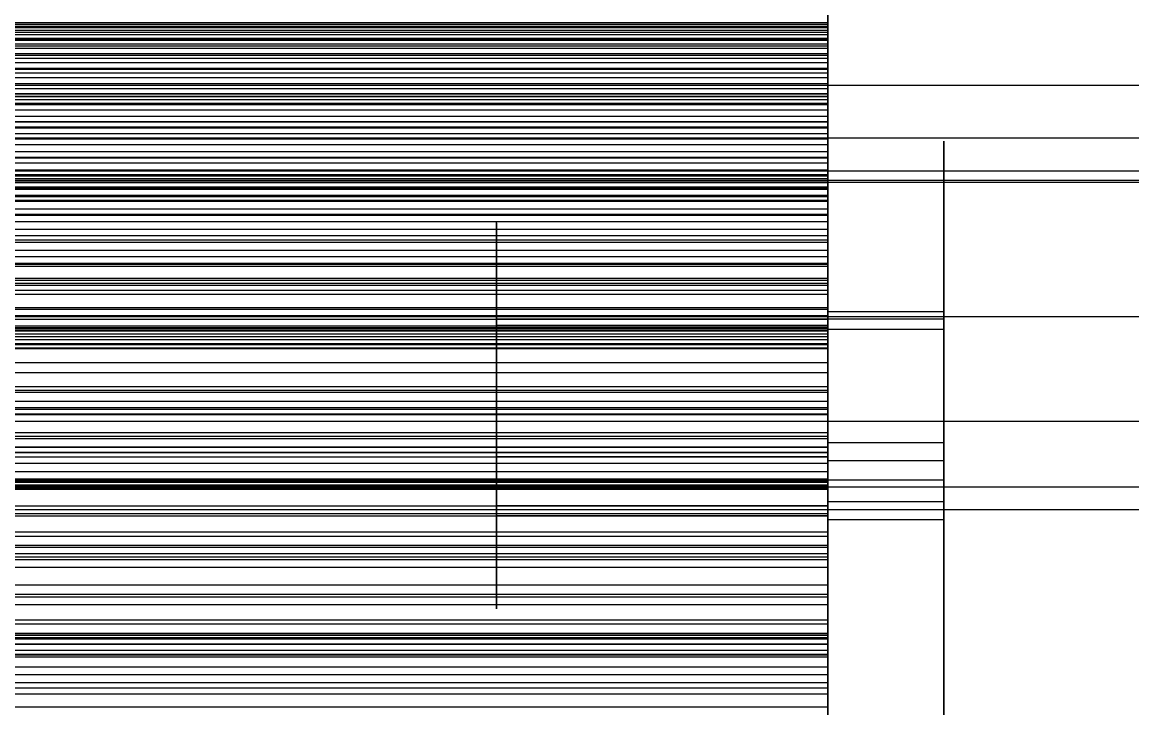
# Model space of a CAD drawing. Header units: millimetres. Extents: x -191664 to 191490, y -197311 to 10263.
# Drawn here: x 652.7 to 786.7, y -30176.9 to -30094.1 of the extents above; entities that cross this region are included whole.
import ezdxf

# ---------------------------------------------------------------- set-up
doc = ezdxf.new("R2010")
doc.units = ezdxf.units.MM
for name, color, linetype, lineweight in [('COTAS_USUARIO', 1, 'Continuous', 0), ('frontal_briquetadora', 7, 'Continuous', 0), ('frontal_secador', 7, 'Continuous', 0)]:
    doc.layers.add(name, color=color, linetype=linetype, lineweight=lineweight)
doc.dimstyles.new('PLANTA_100', dxfattribs={"dimtxt": 250, "dimasz": 150, "dimexe": 150, "dimexo": 80, "dimgap": 100, "dimtad": 1, "dimtih": 1, "dimtoh": 1, "dimdec": 1, "dimdsep": 46, "dimcen": 0.09, "dimclrd": 1, "dimclre": 1, "dimclrt": 1, "dimadec": 0, "dimazin": 0, "dimtfac": 1, "dimtdec": 4, "dimtofl": 0, "dimtmove": 0, "dimatfit": 3, "dimfxl": 1, "dimtolj": 1, "dimtzin": 0, "dimarcsym": 0})

# ---------------------------------------------------------------- blocks, each defined once
blk = doc.blocks.new('*D104')
at = {"layer": 'COTAS_USUARIO', "color": 1, "lineweight": -2, "transparency": 16777216}
for p, q in [((1220, -30125), (1220, -29975)), ((100, -30275), (1370, -30275)), ((100, -30730), (1370, -30730)), ((1220, -30880), (1220, -31030))]:
    blk.add_line(p, q, dxfattribs=at)
at = {"layer": 'COTAS_USUARIO', "color": 1, "transparency": 16777216}
for points in [[(1195, -30125), (1245, -30125), (1220, -30275)], [(1195, -30880), (1245, -30880), (1220, -30730)]]:
    blk.add_solid(points, dxfattribs=at)
at = {"layer": 'Defpoints', "color": 0, "transparency": 16777216}
for p in [(20, -30275), (20, -30730), (1220, -30730)]:
    blk.add_point(p, dxfattribs=at)
blk = doc.blocks.new('*D107')
at = {"layer": 'COTAS_USUARIO', "color": 1, "lineweight": -2, "transparency": 16777216}
for p, q in [((100, -29700), (1370, -29700)), ((1220, -29850), (1220, -30125)), ((100, -30275), (1370, -30275))]:
    blk.add_line(p, q, dxfattribs=at)
at = {"layer": 'COTAS_USUARIO', "color": 1, "transparency": 16777216}
for points in [[(1195, -29850), (1245, -29850), (1220, -29700)], [(1195, -30125), (1245, -30125), (1220, -30275)]]:
    blk.add_solid(points, dxfattribs=at)
at = {"layer": 'Defpoints', "color": 0, "transparency": 16777216}
for p in [(20, -29700), (20, -30275), (1220, -30275)]:
    blk.add_point(p, dxfattribs=at)
blk = doc.blocks.new('*D115')
at = {"layer": 'COTAS_USUARIO', "color": 1, "lineweight": -2, "transparency": 16777216}
for p, q in [((100, -29700), (1370, -29700)), ((1220, -29850), (1220, -30125)), ((100, -30275), (1370, -30275))]:
    blk.add_line(p, q, dxfattribs=at)
at = {"layer": 'COTAS_USUARIO', "color": 1, "transparency": 16777216}
for points in [[(1195, -29850), (1245, -29850), (1220, -29700)], [(1195, -30125), (1245, -30125), (1220, -30275)]]:
    blk.add_solid(points, dxfattribs=at)
at = {"layer": 'Defpoints', "color": 0, "transparency": 16777216}
for p in [(20, -29700), (20, -30275), (1220, -30275)]:
    blk.add_point(p, dxfattribs=at)
blk = doc.blocks.new('*D118')
at = {"layer": 'COTAS_USUARIO', "color": 1, "lineweight": -2, "transparency": 16777216}
for p, q in [((1200, -29560), (1200, -29410)), ((80, -29710), (1350, -29710)), ((80, -29990), (1350, -29990)), ((1200, -30140), (1200, -30290))]:
    blk.add_line(p, q, dxfattribs=at)
at = {"layer": 'COTAS_USUARIO', "color": 1, "transparency": 16777216}
for points in [[(1175, -29560), (1225, -29560), (1200, -29710)], [(1175, -30140), (1225, -30140), (1200, -29990)]]:
    blk.add_solid(points, dxfattribs=at)
at = {"layer": 'Defpoints', "color": 0, "transparency": 16777216}
for p in [(0, -29710), (0, -29990), (1200, -29990)]:
    blk.add_point(p, dxfattribs=at)
blk = doc.blocks.new('*D119')
at = {"layer": 'COTAS_USUARIO', "color": 1, "lineweight": -2, "transparency": 16777216}
for p, q in [((1200, -29840), (1200, -29690)), ((80, -29990), (1350, -29990)), ((80, -30270), (1350, -30270)), ((1200, -30420), (1200, -30570))]:
    blk.add_line(p, q, dxfattribs=at)
at = {"layer": 'COTAS_USUARIO', "color": 1, "transparency": 16777216}
for points in [[(1175, -29840), (1225, -29840), (1200, -29990)], [(1175, -30420), (1225, -30420), (1200, -30270)]]:
    blk.add_solid(points, dxfattribs=at)
at = {"layer": 'Defpoints', "color": 0, "transparency": 16777216}
for p in [(0, -29990), (0, -30270), (1200, -30270)]:
    blk.add_point(p, dxfattribs=at)
blk = doc.blocks.new('*D120')
at = {"layer": 'COTAS_USUARIO', "color": 1, "lineweight": -2, "transparency": 16777216}
for p, q in [((1200, -30120), (1200, -29970)), ((80, -30270), (1350, -30270)), ((80, -30550), (1350, -30550)), ((1200, -30700), (1200, -30850))]:
    blk.add_line(p, q, dxfattribs=at)
at = {"layer": 'COTAS_USUARIO', "color": 1, "transparency": 16777216}
for points in [[(1175, -30120), (1225, -30120), (1200, -30270)], [(1175, -30700), (1225, -30700), (1200, -30550)]]:
    blk.add_solid(points, dxfattribs=at)
at = {"layer": 'Defpoints', "color": 0, "transparency": 16777216}
for p in [(0, -30270), (0, -30550), (1200, -30550)]:
    blk.add_point(p, dxfattribs=at)

msp = doc.modelspace()

# ---------------------------------------------------------------- linework, layer by layer
at = {"layer": 'frontal_briquetadora', "color": 9, "true_color": 0xb9c3c2}
for p, q in [((750, -30095.6), (750, -30088.77)), ((750, -30089.04), (750, -30102.8)), ((750, -30098.16), (750, -30089.48)), ((750, -30103.89), (750, -30090.79)), ((750, -30104.72), (750, -30092.58)), ((750, -30096.36), (750, -30092.7)), ((750, -30093.07), (750, -30094.61)), ((750, -30093.54), (750, -30095.1)), ((750, -30094.19), (550, -30094.19)), ((750, -30094.42), (550, -30094.42)), ((550, -30094.61), (750, -30094.61)), ((750, -30094.8), (550, -30094.8)), ((550, -30095.1), (750, -30095.1)), ((750, -30103.1), (750, -30094.19)), ((750, -30094.19), (750, -30094.42)), ((750, -30094.42), (750, -30094.8)), ((750, -30094.61), (750, -30096.22)), ((750, -30094.8), (750, -30095.36)), ((750, -30095.1), (750, -30096.74)), ((750, -30095.36), (550, -30095.36)), ((550, -30095.6), (750, -30095.6)), ((750, -30096.09), (550, -30096.09)), ((550, -30096.22), (750, -30096.22)), ((750, -30096.36), (550, -30096.36)), ((750, -30095.36), (750, -30096.09)), ((750, -30097.26), (750, -30095.6)), ((750, -30096.09), (750, -30097.02)), ((750, -30096.22), (750, -30097.92)), ((750, -30099.84), (750, -30096.36)), ((550, -30096.74), (750, -30096.74)), ((750, -30097.02), (550, -30097.02)), ((550, -30097.26), (750, -30097.26)), ((550, -30097.92), (750, -30097.92)), ((750, -30096.74), (750, -30098.46)), ((750, -30097.02), (750, -30098.16)), ((750, -30099.01), (750, -30097.26)), ((750, -30097.92), (750, -30099.69)), ((750, -30098.16), (550, -30098.16)), ((550, -30098.46), (750, -30098.46)), ((550, -30099.01), (750, -30099.01)), ((750, -30098.46), (750, -30100.26)), ((750, -30100.83), (750, -30099.01)), ((550, -30099.69), (750, -30099.69)), ((750, -30099.84), (550, -30099.84)), ((550, -30100.26), (750, -30100.26)), ((750, -30099.69), (750, -30101.54)), ((750, -30103.14), (750, -30099.84)), ((750, -30100.26), (750, -30102.14)), ((550, -30100.83), (750, -30100.83)), ((550, -30101.54), (750, -30101.54)), ((750, -30102.73), (750, -30100.83)), ((750, -30101.54), (750, -30103.48)), ((550, -30102.14), (750, -30102.14)), ((550, -30102.73), (750, -30102.73)), ((550, -30102.8), (750, -30102.8)), ((750, -30103.1), (550, -30103.1)), ((750, -30103.14), (550, -30103.14)), ((750, -30102.14), (750, -30104.09)), ((750, -30104.71), (750, -30102.73)), ((750, -30102.8), (750, -30115.61)), ((750, -30106.91), (750, -30103.1)), ((750, -30106.22), (750, -30103.14)), ((550, -30103.48), (750, -30103.48)), ((550, -30103.89), (750, -30103.89)), ((550, -30104.09), (750, -30104.09)), ((750, -30103.48), (750, -30105.49)), ((750, -30115.66), (750, -30103.89)), ((750, -30104.09), (750, -30106.13)), ((550, -30104.71), (750, -30104.71)), ((550, -30104.72), (750, -30104.72)), ((550, -30105.49), (750, -30105.49)), ((750, -30106.77), (750, -30104.71)), ((750, -30115.19), (750, -30104.72)), ((750, -30105.49), (750, -30107.57)), ((550, -30106.13), (750, -30106.13)), ((750, -30106.22), (550, -30106.22)), ((550, -30106.77), (750, -30106.77)), ((750, -30106.91), (550, -30106.91)), ((750, -30106.13), (750, -30108.23)), ((750, -30115.12), (750, -30106.22)), ((750, -30108.9), (750, -30106.77)), ((750, -30110.56), (750, -30106.91)), ((550, -30107.57), (750, -30107.57)), ((550, -30108.23), (750, -30108.23)), ((750, -30107.57), (750, -30109.73)), ((750, -30108.23), (750, -30110.42)), ((750, -30112.32), (750, -30108.51)), ((750, -30108.51), (750, -30108.99)), ((750, -30112.8), (750, -30108.55)), ((764, -30112.32), (764, -30108.51)), ((764, -30108.51), (764, -30108.99)), ((764, -30112.8), (764, -30108.55)), ((550, -30108.9), (750, -30108.9)), ((550, -30109.73), (750, -30109.73)), ((750, -30111.11), (750, -30108.9)), ((750, -30108.99), (750, -30113.67)), ((750, -30109.73), (750, -30111.97)), ((764, -30108.99), (764, -30113.67)), ((550, -30110.42), (750, -30110.42)), ((750, -30110.56), (550, -30110.56)), ((550, -30111.11), (750, -30111.11)), ((750, -30110.42), (750, -30112.68)), ((750, -30114.05), (750, -30110.56)), ((750, -30113.39), (750, -30111.11)), ((550, -30111.97), (750, -30111.97)), ((750, -30112.58), (550, -30112.58)), ((750, -30112.6), (550, -30112.6)), ((550, -30112.68), (750, -30112.68)), ((750, -30111.97), (750, -30114.28)), ((750, -30119.67), (750, -30112.32)), ((750, -30112.6), (750, -30112.58)), ((750, -30112.58), (750, -30112.72)), ((750, -30121.71), (750, -30112.6)), ((750, -30112.68), (750, -30115.01)), ((764, -30119.67), (764, -30112.32)), ((750, -30112.72), (550, -30112.72)), ((750, -30113.03), (550, -30113.03)), ((550, -30113.39), (750, -30113.39)), ((750, -30113.52), (550, -30113.52)), ((750, -30112.72), (750, -30113.03)), ((750, -30120.45), (750, -30112.8)), ((750, -30113.03), (750, -30113.52)), ((750, -30115.75), (750, -30113.39)), ((750, -30113.52), (750, -30114.21)), ((750, -30113.67), (750, -30121.61)), ((764, -30120.45), (764, -30112.8)), ((764, -30113.67), (764, -30121.61)), ((750, -30114.05), (550, -30114.05)), ((750, -30114.21), (550, -30114.21)), ((550, -30114.28), (750, -30114.28)), ((550, -30115.01), (750, -30115.01)), ((750, -30115.12), (550, -30115.12)), ((550, -30115.19), (750, -30115.19)), ((750, -30117.36), (750, -30114.05)), ((750, -30114.21), (750, -30115.12)), ((750, -30114.28), (750, -30116.66)), ((750, -30115.01), (750, -30117.42)), ((750, -30123.58), (750, -30115.19)), ((550, -30115.61), (750, -30115.61)), ((550, -30115.66), (750, -30115.66)), ((550, -30115.75), (750, -30115.75)), ((550, -30116.66), (750, -30116.66)), ((750, -30115.61), (750, -30126.97)), ((750, -30125.64), (750, -30115.66)), ((750, -30118.18), (750, -30115.75)), ((750, -30116.66), (750, -30119.12)), ((750, -30117.36), (550, -30117.36)), ((550, -30117.42), (750, -30117.42)), ((750, -30120.47), (750, -30117.36)), ((750, -30117.42), (750, -30119.89)), ((750, -30120.23), (750, -30117.81)), ((750, -30120.03), (750, -30117.87)), ((750, -30117.87), (750, -30118.14)), ((550, -30118.18), (750, -30118.18)), ((550, -30119.12), (750, -30119.12)), ((710, -30120.62), (710, -30118.3)), ((710, -30120.44), (710, -30118.36)), ((710, -30118.36), (710, -30118.62)), ((710, -30118.62), (710, -30121.17)), ((750, -30118.14), (750, -30120.8)), ((750, -30120.68), (750, -30118.18)), ((750, -30120.62), (750, -30118.3)), ((750, -30120.44), (750, -30118.36)), ((750, -30118.36), (750, -30118.62)), ((750, -30118.62), (750, -30121.17)), ((750, -30119.12), (750, -30126.5)), ((550, -30119.89), (750, -30119.89)), ((750, -30120.47), (550, -30120.47)), ((550, -30120.68), (750, -30120.68)), ((710, -30124.44), (710, -30120.44)), ((710, -30124.79), (710, -30120.62)), ((750, -30129.1), (750, -30119.67)), ((750, -30119.89), (750, -30122.44)), ((750, -30124.21), (750, -30120.03)), ((750, -30124.58), (750, -30120.23)), ((750, -30124.44), (750, -30120.44)), ((750, -30130), (750, -30120.45)), ((750, -30123.37), (750, -30120.47)), ((750, -30124.79), (750, -30120.62)), ((750, -30123.24), (750, -30120.68)), ((764, -30129.1), (764, -30119.67)), ((764, -30130), (764, -30120.45)), ((750, -30121.71), (550, -30121.71)), ((710, -30121.17), (710, -30125.5)), ((750, -30120.8), (750, -30125.31)), ((750, -30121.17), (750, -30125.5)), ((750, -30121.61), (750, -30131.25)), ((750, -30125.34), (750, -30121.71)), ((764, -30121.61), (764, -30131.25)), ((550, -30122.44), (750, -30122.44)), ((550, -30123.24), (750, -30123.24)), ((750, -30123.37), (550, -30123.37)), ((750, -30122.44), (750, -30125.05)), ((750, -30125.88), (750, -30123.24)), ((750, -30132.47), (750, -30123.37)), ((550, -30123.58), (750, -30123.58)), ((710, -30129.59), (710, -30124.44)), ((750, -30129.58), (750, -30123.58)), ((750, -30129.56), (750, -30124.21)), ((750, -30128.17), (750, -30124.36)), ((750, -30124.36), (750, -30124.84)), ((750, -30129.59), (750, -30124.44)), ((750, -30130), (750, -30124.58)), ((764, -30128.17), (764, -30124.36)), ((764, -30124.36), (764, -30124.84)), ((550, -30125.05), (750, -30125.05)), ((750, -30125.34), (550, -30125.34)), ((550, -30125.64), (750, -30125.64)), ((550, -30125.88), (750, -30125.88)), ((710, -30130), (710, -30124.79)), ((710, -30125.5), (710, -30130.76)), ((750, -30130), (750, -30124.79)), ((750, -30124.84), (750, -30129.51)), ((750, -30125.05), (750, -30133.03)), ((750, -30125.31), (750, -30130.79)), ((750, -30128.82), (750, -30125.34)), ((750, -30125.5), (750, -30130.76)), ((750, -30133.46), (750, -30125.64)), ((750, -30128.58), (750, -30125.88)), ((764, -30124.84), (764, -30129.51)), ((550, -30126.5), (750, -30126.5)), ((550, -30126.97), (750, -30126.97)), ((750, -30126.5), (750, -30131.38)), ((750, -30126.97), (750, -30136.45)), ((550, -30128.58), (750, -30128.58)), ((750, -30132.23), (750, -30127.98)), ((750, -30135.51), (750, -30128.17)), ((750, -30131.35), (750, -30128.58)), ((764, -30132.23), (764, -30127.98)), ((764, -30135.51), (764, -30128.17)), ((520, -30129.56), (750, -30129.56)), ((520, -30130), (750, -30130)), ((750, -30128.82), (550, -30128.82)), ((550, -30129.58), (750, -30129.58)), ((750, -30129.59), (710, -30129.59)), ((710, -30134.84), (710, -30129.59)), ((750, -30130), (710, -30130)), ((710, -30130), (710, -30135.21)), ((750, -30132.13), (750, -30128.82)), ((764, -30129.1), (750, -30129.1)), ((750, -30138.74), (750, -30129.1)), ((750, -30129.51), (750, -30137.46)), ((750, -30135.04), (750, -30129.56)), ((750, -30132.94), (750, -30129.58)), ((750, -30134.84), (750, -30129.59)), ((750, -30130), (750, -30135.42)), ((764, -30130), (750, -30130)), ((750, -30130), (750, -30135.21)), ((750, -30130), (750, -30139.55)), ((764, -30138.74), (764, -30129.1)), ((764, -30129.51), (764, -30137.46)), ((764, -30130), (764, -30139.55)), ((520, -30130.79), (750, -30130.79)), ((750, -30131.02), (550, -30131.02)), ((750, -30131.08), (550, -30131.08)), ((750, -30131.13), (550, -30131.13)), ((750, -30131.33), (550, -30131.33)), ((550, -30131.35), (750, -30131.35)), ((550, -30131.38), (750, -30131.38)), ((750, -30131.4), (550, -30131.4)), ((750, -30130.76), (710, -30130.76)), ((710, -30130.76), (710, -30135.91)), ((750, -30130.76), (750, -30135.91)), ((750, -30130.79), (750, -30136.14)), ((750, -30131.13), (750, -30131.02)), ((750, -30131.02), (750, -30131.08)), ((750, -30131.08), (750, -30131.33)), ((750, -30131.4), (750, -30131.13)), ((764, -30131.25), (750, -30131.25)), ((750, -30131.25), (750, -30140.68)), ((750, -30131.33), (750, -30131.79)), ((750, -30139.89), (750, -30131.35)), ((750, -30131.38), (750, -30133.55)), ((750, -30140.69), (750, -30131.4)), ((764, -30131.25), (764, -30140.68)), ((750, -30131.79), (550, -30131.79)), ((750, -30132.13), (550, -30132.13)), ((750, -30132.47), (550, -30132.47)), ((750, -30135.28), (750, -30131.47)), ((750, -30131.47), (750, -30131.95)), ((750, -30131.79), (750, -30132.47)), ((750, -30131.95), (750, -30136.63)), ((750, -30135.25), (750, -30132.13)), ((750, -30139.88), (750, -30132.23)), ((764, -30135.28), (764, -30131.47)), ((764, -30131.47), (764, -30131.95)), ((764, -30131.95), (764, -30136.63)), ((764, -30139.88), (764, -30132.23)), ((550, -30132.94), (750, -30132.94)), ((550, -30133.03), (750, -30133.03)), ((550, -30133.46), (750, -30133.46)), ((550, -30133.55), (750, -30133.55)), ((750, -30133.55), (750, -30132.94)), ((750, -30133.03), (750, -30138.55)), ((750, -30138.82), (750, -30133.46)), ((750, -30135.88), (750, -30133.71)), ((750, -30133.71), (750, -30133.98)), ((750, -30133.98), (750, -30136.64)), ((750, -30135.25), (550, -30135.25)), ((710, -30136.28), (710, -30134.2)), ((710, -30134.2), (710, -30134.47)), ((710, -30134.47), (710, -30137.02)), ((710, -30139.18), (710, -30134.84)), ((710, -30135.21), (710, -30139.38)), ((750, -30136.28), (750, -30134.2)), ((750, -30134.2), (750, -30134.47)), ((750, -30134.47), (750, -30137.02)), ((750, -30139.18), (750, -30134.84)), ((750, -30139.55), (750, -30135.04)), ((750, -30135.21), (750, -30139.38)), ((750, -30138.18), (750, -30135.25)), ((750, -30142.63), (750, -30135.28)), ((750, -30135.42), (750, -30139.77)), ((764, -30142.63), (764, -30135.28)), ((550, -30136.45), (750, -30136.45)), ((710, -30135.91), (710, -30139.91)), ((710, -30140.29), (710, -30136.28)), ((750, -30144.94), (750, -30135.51)), ((750, -30140.05), (750, -30135.88)), ((750, -30135.91), (750, -30139.91)), ((750, -30136.14), (750, -30140.32)), ((750, -30140.29), (750, -30136.28)), ((750, -30136.45), (750, -30143.68)), ((750, -30136.63), (750, -30144.57)), ((750, -30136.64), (750, -30141.16)), ((764, -30144.94), (764, -30135.51)), ((764, -30136.63), (764, -30144.57)), ((710, -30137.02), (710, -30141.35)), ((710, -30140.04), (710, -30137.73)), ((750, -30137.02), (750, -30141.35)), ((750, -30139.65), (750, -30137.24)), ((750, -30137.46), (750, -30147.1)), ((750, -30140.04), (750, -30137.73)), ((764, -30137.46), (764, -30147.1)), ((750, -30138.18), (550, -30138.18)), ((550, -30138.55), (750, -30138.55)), ((550, -30138.82), (750, -30138.82)), ((710, -30141.73), (710, -30139.18)), ((710, -30139.38), (710, -30141.7)), ((750, -30140.88), (750, -30138.18)), ((750, -30138.55), (750, -30141.41)), ((750, -30146.68), (750, -30138.74)), ((750, -30141.5), (750, -30138.82)), ((750, -30141.73), (750, -30139.18)), ((750, -30139.38), (750, -30141.7)), ((764, -30146.68), (764, -30138.74)), ((550, -30139.89), (750, -30139.89)), ((750, -30140.69), (550, -30140.69)), ((710, -30139.91), (710, -30141.99)), ((710, -30144.22), (710, -30140.04)), ((710, -30145.43), (710, -30140.29)), ((750, -30139.55), (750, -30147.2)), ((750, -30142.21), (750, -30139.55)), ((750, -30144), (750, -30139.65)), ((750, -30139.77), (750, -30142.19)), ((750, -30149.43), (750, -30139.88)), ((750, -30146.05), (750, -30139.89)), ((750, -30139.91), (750, -30141.99)), ((750, -30144.22), (750, -30140.04)), ((750, -30145.41), (750, -30140.05)), ((750, -30145.43), (750, -30140.29)), ((750, -30140.32), (750, -30142.48)), ((750, -30140.68), (750, -30148.03)), ((750, -30144.14), (750, -30140.69)), ((750, -30142.99), (750, -30140.83)), ((750, -30140.83), (750, -30141.1)), ((764, -30139.55), (764, -30147.2)), ((764, -30149.43), (764, -30139.88)), ((764, -30140.68), (764, -30148.03)), ((750, -30140.88), (550, -30140.88)), ((550, -30141.41), (750, -30141.41)), ((550, -30141.5), (750, -30141.5)), ((710, -30143.4), (710, -30141.32)), ((710, -30141.32), (710, -30141.58)), ((710, -30141.35), (710, -30146.61)), ((710, -30141.58), (710, -30144.13)), ((710, -30141.99), (710, -30141.73)), ((750, -30150.16), (750, -30140.88)), ((750, -30141.1), (750, -30143.76)), ((750, -30141.16), (750, -30146.63)), ((750, -30143.4), (750, -30141.32)), ((750, -30141.32), (750, -30141.58)), ((750, -30141.35), (750, -30146.61)), ((750, -30141.41), (750, -30141.5)), ((750, -30141.58), (750, -30144.13)), ((750, -30141.99), (750, -30141.73)), ((710, -30147.4), (710, -30143.4)), ((750, -30142.48), (750, -30142.21)), ((750, -30152.06), (750, -30142.63)), ((750, -30147.17), (750, -30142.99)), ((750, -30147.4), (750, -30143.4)), ((764, -30152.06), (764, -30142.63)), ((550, -30143.68), (750, -30143.68)), ((750, -30144.14), (550, -30144.14)), ((550, -30144.38), (750, -30144.38)), ((710, -30144.13), (710, -30148.47)), ((710, -30149.43), (710, -30144.22)), ((750, -30143.68), (750, -30148.38)), ((750, -30143.76), (750, -30148.27)), ((750, -30149.43), (750, -30144)), ((750, -30144.13), (750, -30148.47)), ((750, -30147.43), (750, -30144.14)), ((750, -30149.43), (750, -30144.22)), ((750, -30144.38), (750, -30146.09)), ((750, -30145.45), (750, -30144.38)), ((750, -30144.57), (750, -30154.21)), ((764, -30144.57), (764, -30154.21)), ((520, -30145.41), (750, -30145.41)), ((550, -30145.45), (750, -30145.45)), ((550, -30146.05), (750, -30146.05)), ((550, -30146.09), (750, -30146.09)), ((750, -30145.43), (710, -30145.43)), ((710, -30150.69), (710, -30145.43)), ((764, -30144.94), (750, -30144.94)), ((750, -30154.58), (750, -30144.94)), ((750, -30150.88), (750, -30145.41)), ((750, -30150.69), (750, -30145.43)), ((750, -30149.27), (750, -30145.45)), ((750, -30149.59), (750, -30146.05)), ((750, -30146.09), (750, -30150.53)), ((764, -30154.58), (764, -30144.94)), ((520, -30146.63), (750, -30146.63)), ((750, -30147.43), (550, -30147.43)), ((750, -30146.61), (710, -30146.61)), ((710, -30146.61), (710, -30151.75)), ((710, -30152.55), (710, -30147.4)), ((750, -30146.61), (750, -30151.75)), ((750, -30146.63), (750, -30151.99)), ((750, -30151.36), (750, -30146.68)), ((764, -30147.1), (750, -30147.1)), ((750, -30147.1), (750, -30156.53)), ((750, -30152.52), (750, -30147.17)), ((750, -30147.2), (750, -30151.45)), ((750, -30152.55), (750, -30147.4)), ((750, -30150.55), (750, -30147.43)), ((764, -30151.36), (764, -30146.68)), ((764, -30147.1), (764, -30156.53)), ((764, -30147.2), (764, -30151.45)), ((550, -30148.38), (750, -30148.38)), ((710, -30148.47), (710, -30153.72)), ((750, -30148.03), (750, -30151.84)), ((750, -30148.27), (750, -30153.75)), ((750, -30148.38), (750, -30150.38)), ((750, -30148.47), (750, -30153.72)), ((764, -30148.03), (764, -30151.84)), ((520, -30149.43), (750, -30149.43)), ((550, -30149.27), (750, -30149.27)), ((750, -30149.49), (550, -30149.49)), ((750, -30149.5), (550, -30149.5)), ((550, -30149.59), (750, -30149.59)), ((750, -30149.67), (550, -30149.67)), ((750, -30149.71), (550, -30149.71)), ((750, -30150.02), (550, -30150.02)), ((750, -30150.16), (550, -30150.16)), ((750, -30149.43), (710, -30149.43)), ((710, -30149.43), (710, -30154.63)), ((750, -30155.68), (750, -30149.27)), ((750, -30149.43), (750, -30154.85)), ((764, -30149.43), (750, -30149.43)), ((750, -30149.43), (750, -30154.63)), ((750, -30149.43), (750, -30158.97)), ((750, -30149.67), (750, -30149.49)), ((750, -30149.5), (750, -30149.71)), ((750, -30150.38), (750, -30149.59)), ((750, -30150.02), (750, -30149.67)), ((750, -30149.71), (750, -30150.16)), ((750, -30150.55), (750, -30150.02)), ((764, -30149.43), (764, -30158.97)), ((550, -30150.38), (750, -30150.38)), ((550, -30150.53), (750, -30150.53)), ((750, -30150.55), (550, -30150.55)), ((710, -30155.02), (710, -30150.69)), ((750, -30150.53), (750, -30157.51)), ((750, -30159.98), (750, -30150.55)), ((750, -30153.48), (750, -30150.55)), ((750, -30155.02), (750, -30150.69)), ((750, -30155.4), (750, -30150.88)), ((750, -30151.84), (750, -30151.36)), ((764, -30151.84), (764, -30151.36)), ((520, -30152.52), (750, -30152.52)), ((710, -30151.75), (710, -30155.76)), ((750, -30152.55), (710, -30152.55)), ((710, -30157.8), (710, -30152.55)), ((750, -30151.75), (750, -30155.76)), ((750, -30151.99), (750, -30156.16)), ((764, -30152.06), (750, -30152.06)), ((750, -30161.7), (750, -30152.06)), ((750, -30158), (750, -30152.52)), ((750, -30157.8), (750, -30152.55)), ((764, -30161.7), (764, -30152.06)), ((520, -30153.75), (750, -30153.75)), ((750, -30153.48), (550, -30153.48)), ((750, -30153.72), (710, -30153.72)), ((710, -30153.72), (710, -30158.87)), ((750, -30156.22), (750, -30153.48)), ((750, -30153.72), (750, -30158.87)), ((750, -30153.75), (750, -30159.1)), ((764, -30154.21), (750, -30154.21)), ((750, -30154.21), (750, -30163.64)), ((764, -30154.21), (764, -30163.64)), ((710, -30154.63), (710, -30158.81)), ((710, -30157.57), (710, -30155.02)), ((750, -30162.53), (750, -30154.58)), ((750, -30154.63), (750, -30158.81)), ((750, -30154.85), (750, -30159.2)), ((750, -30157.57), (750, -30155.02)), ((750, -30158.06), (750, -30155.4)), ((764, -30162.53), (764, -30154.58)), ((550, -30155.68), (750, -30155.68)), ((750, -30156.22), (550, -30156.22)), ((710, -30155.76), (710, -30157.84)), ((750, -30164.44), (750, -30155.68)), ((750, -30155.76), (750, -30157.84)), ((750, -30156.16), (750, -30158.33)), ((750, -30158.72), (750, -30156.22)), ((750, -30156.53), (750, -30163.87)), ((764, -30156.53), (764, -30163.87)), ((550, -30157.27), (750, -30157.27)), ((550, -30157.51), (750, -30157.51)), ((710, -30157.84), (710, -30157.57)), ((710, -30162.14), (710, -30157.8)), ((750, -30157.27), (750, -30159.03)), ((750, -30158.29), (750, -30157.27)), ((750, -30157.51), (750, -30166.78)), ((750, -30157.84), (750, -30157.57)), ((750, -30162.14), (750, -30157.8)), ((750, -30162.51), (750, -30158)), ((750, -30158.33), (750, -30158.06)), ((550, -30158.29), (750, -30158.29)), ((750, -30158.72), (550, -30158.72)), ((550, -30159.03), (750, -30159.03)), ((710, -30158.81), (710, -30161.13)), ((710, -30158.87), (710, -30162.87)), ((750, -30162.05), (750, -30158.29)), ((750, -30168.14), (750, -30158.72)), ((750, -30158.81), (750, -30161.13)), ((750, -30158.87), (750, -30162.87)), ((750, -30158.97), (750, -30166.63)), ((750, -30159.03), (750, -30163.52)), ((750, -30159.1), (750, -30163.28)), ((750, -30159.2), (750, -30161.61)), ((764, -30158.97), (764, -30166.63)), ((750, -30159.98), (550, -30159.98)), ((750, -30163.25), (750, -30159.98)), ((550, -30162.05), (750, -30162.05)), ((710, -30164.69), (710, -30162.14)), ((750, -30169.64), (750, -30161.7)), ((750, -30168.42), (750, -30162.05)), ((750, -30164.69), (750, -30162.14)), ((764, -30169.64), (764, -30161.7)), ((750, -30163.25), (550, -30163.25)), ((550, -30163.52), (750, -30163.52)), ((710, -30162.87), (710, -30164.95)), ((750, -30165.17), (750, -30162.51)), ((750, -30167.2), (750, -30162.53)), ((750, -30162.87), (750, -30164.95)), ((750, -30166.35), (750, -30163.25)), ((750, -30163.28), (750, -30165.44)), ((750, -30163.52), (750, -30170.54)), ((764, -30167.2), (764, -30162.53)), ((550, -30164.44), (750, -30164.44)), ((710, -30164.95), (710, -30164.69)), ((750, -30163.64), (750, -30170.99)), ((750, -30163.87), (750, -30167.68)), ((750, -30175.22), (750, -30164.44)), ((750, -30164.95), (750, -30164.69)), ((764, -30163.64), (764, -30170.99)), ((764, -30163.87), (764, -30167.68)), ((750, -30165.44), (750, -30165.17)), ((750, -30166.35), (550, -30166.35)), ((550, -30166.78), (750, -30166.78)), ((750, -30169.27), (750, -30166.35)), ((750, -30166.63), (750, -30170.87)), ((750, -30166.78), (750, -30177.96)), ((750, -30167.68), (750, -30167.2)), ((764, -30166.63), (764, -30170.87)), ((764, -30167.68), (764, -30167.2)), ((750, -30167.93), (550, -30167.93)), ((750, -30167.96), (550, -30167.96)), ((750, -30168.14), (550, -30168.14)), ((750, -30168.19), (550, -30168.19)), ((550, -30168.42), (750, -30168.42)), ((750, -30168.62), (550, -30168.62)), ((750, -30167.96), (750, -30167.93)), ((750, -30167.93), (750, -30168.14)), ((750, -30168.19), (750, -30167.96)), ((750, -30168.62), (750, -30168.19)), ((750, -30177.15), (750, -30168.42)), ((750, -30169.22), (750, -30168.62)), ((750, -30169.22), (550, -30169.22)), ((750, -30169.27), (550, -30169.27)), ((750, -30169.99), (550, -30169.99)), ((750, -30169.99), (750, -30169.22)), ((750, -30172.01), (750, -30169.27)), ((750, -30174.32), (750, -30169.64)), ((750, -30179.56), (750, -30169.99)), ((764, -30174.32), (764, -30169.64)), ((550, -30170.44), (750, -30170.44)), ((550, -30170.54), (750, -30170.54)), ((550, -30170.76), (750, -30170.76)), ((750, -30170.44), (750, -30172.9)), ((750, -30170.76), (750, -30170.44)), ((750, -30170.54), (750, -30179.85)), ((750, -30173.85), (750, -30170.76)), ((750, -30170.99), (750, -30174.8)), ((764, -30170.99), (764, -30174.8)), ((750, -30172.01), (550, -30172.01)), ((550, -30172.9), (750, -30172.9)), ((750, -30174.54), (750, -30172.01)), ((750, -30172.9), (750, -30178.03)), ((550, -30173.85), (750, -30173.85)), ((750, -30179.59), (750, -30173.85)), ((750, -30174.8), (750, -30174.32)), ((764, -30174.8), (764, -30174.32)), ((750, -30174.54), (550, -30174.54)), ((550, -30175.22), (750, -30175.22)), ((750, -30176.84), (750, -30174.54)), ((750, -30178.57), (750, -30174.76)), ((750, -30174.76), (750, -30175.24)), ((750, -30187.6), (750, -30175.22)), ((750, -30175.24), (750, -30179.92)), ((764, -30178.57), (764, -30174.76)), ((764, -30174.76), (764, -30175.24)), ((764, -30175.24), (764, -30179.92)), ((750, -30176.84), (550, -30176.84)), ((750, -30186.39), (750, -30176.84))]:
    msp.add_line(p, q, dxfattribs=at)
at = {"layer": 'frontal_secador', "color": 253, "true_color": 0xa4b0b5}
for p, q in [((1360, -30101.78), (-1360, -30101.78)), ((1360, -30108.14), (-1360, -30108.14)), ((1360, -30112.14), (-1360, -30112.14)), ((1360, -30113.5), (-1360, -30113.5)), ((1250, -30113.25), (-1250, -30113.25)), ((1250, -30129.71), (-1250, -30129.71)), ((1250, -30142.35), (-1250, -30142.35)), ((1250, -30150.29), (-1250, -30150.29)), ((1250, -30153), (-1250, -30153))]:
    msp.add_line(p, q, dxfattribs=at)

# ---------------------------------------------------------------- dimensions: what is measured, and where the dimension line sits
at = {"layer": 'COTAS_USUARIO'}
for p1, p2, picture, middle in [((0, -29710), (0, -29990), '*D118', (1200, -29850)), ((0, -29990), (0, -30270), '*D119', (1200, -30130)), ((20, -29700), (20, -30275), '*D107', (1220, -29987.5)), ((20, -29700), (20, -30275), '*D115', (1220, -29987.5)), ((0, -30270), (0, -30550), '*D120', (1200, -30410)), ((20, -30275), (20, -30730), '*D104', (1220, -30502.5))]:
    dim = msp.add_aligned_dim(p1=p1, p2=p2, distance=1200, dimstyle='PLANTA_100', dxfattribs=at)
    dim.commit()
    dim.dimension.update_dxf_attribs({"geometry": picture, "text_midpoint": middle})

doc.saveas('drawing.dxf')
